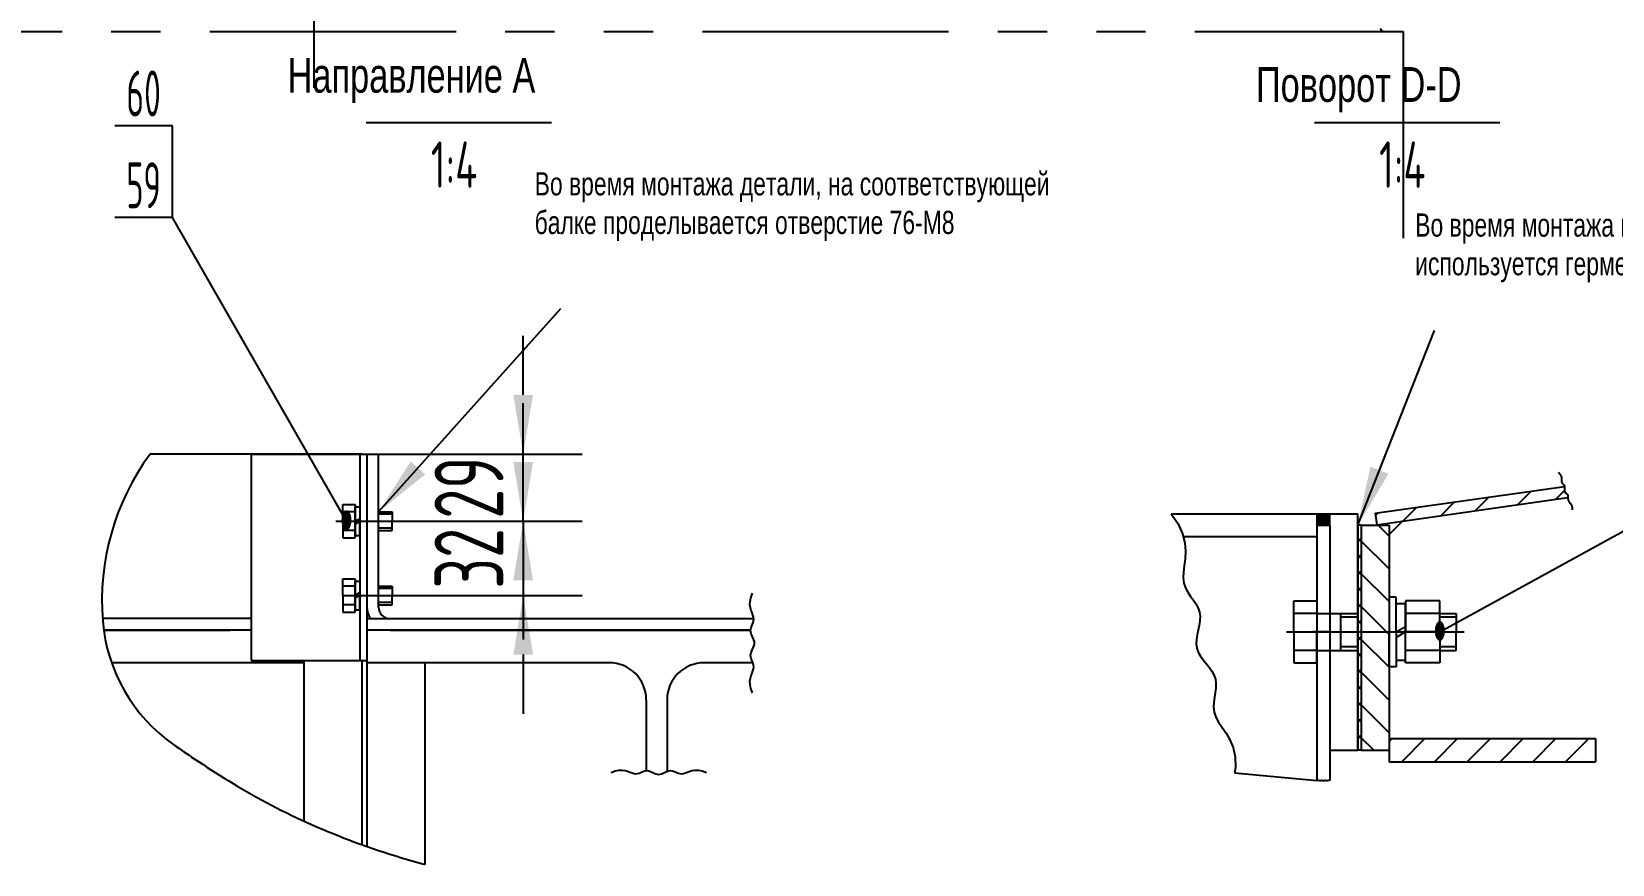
# Model space of a CAD drawing. Header units: millimetres. Extents: x 0 to 35700, y -969 to 25245.
# Drawn here: x 25360 to 32180, y 4849 to 8441 of the extents above; entities that cross this region are included whole.
import ezdxf
from ezdxf.enums import TextEntityAlignment as Align

# ---------------------------------------------------------------- set-up
doc = ezdxf.new("R2010")
doc.units = ezdxf.units.MM
doc.header["$LTSCALE"] = 850
for name, pattern in [('F', [0.75, 0.5, -0.25]), ('G', [2, 1.25, -0.25, 0.25, -0.25]), ('K', [2.5, 1.25, -0.25, 0.25, -0.25, 0.25, -0.25])]:
    doc.linetypes.add(name, pattern=pattern)
for name, color, linetype in [('01', 7, 'Continuous'), ('02', 1, 'Continuous'), ('04', 2, 'F'), ('05', 4, 'G'), ('07', 6, 'K'), ('08', 1, 'Continuous'), ('11', 3, 'Continuous')]:
    doc.layers.add(name, color=color, linetype=linetype)
doc.styles.get("Standard").update_dxf_attribs({"font": 'isocp', "width": 0.707, "bigfont": 'intecad.shx'})
doc.dimstyles.new('INTE', dxfattribs={"dimscale": 85, "dimtxt": 3.5, "dimasz": 3, "dimexe": 3, "dimexo": 0, "dimgap": 1, "dimtad": 1, "dimdec": 0, "dimdsep": 46, "dimtxsty": 'Standard', "dimcen": 0, "dimclrd": 1, "dimclre": 1, "dimclrt": 3, "dimaunit": 1, "dimadec": 0, "dimazin": 0, "dimtfac": 1, "dimtmove": 0, "dimatfit": 0, "dimfxl": 1, "dimarcsym": 0})

# ---------------------------------------------------------------- blocks, each defined once
blk = doc.blocks.new('*D248')
at = {"layer": '08', "color": 1, "lineweight": -2}
for p, q in [((27480.8, 6873.9), (27480.8, 7128.9)), ((26856.6, 6618.9), (27735.8, 6618.9)), ((27480.8, 6328.9), (27480.8, 6618.9)), ((26951.1, 6328.9), (27735.8, 6328.9)), ((27480.8, 6073.9), (27480.8, 5818.9))]:
    blk.add_line(p, q, dxfattribs=at)
at = {"layer": '08', "color": 1}
for points in [[(27438.3, 6873.9), (27523.3, 6873.9), (27480.8, 6618.9)], [(27438.3, 6073.9), (27523.3, 6073.9), (27480.8, 6328.9)]]:
    blk.add_solid(points, dxfattribs=at)
at = {"layer": 'Defpoints', "color": 0}
for p in [(26856.6, 6618.9), (27480.8, 6618.9), (26951.1, 6328.9)]:
    blk.add_point(p, dxfattribs=at)
at = {"layer": '08', "color": 3, "insert": (27247, 6473.9), "char_height": 297.5, "attachment_point": 5, "rotation": 90}
blk.add_mtext('29', dxfattribs=at)
blk = doc.blocks.new('*D249')
at = {"layer": '08', "color": 1, "lineweight": -2}
for p, q in [((27480.8, 6583.9), (27480.8, 6838.9)), ((26951.1, 6328.9), (27735.8, 6328.9)), ((27480.8, 6328.9), (27480.8, 6008.9)), ((26919.2, 6008.9), (27735.8, 6008.9)), ((27480.8, 5753.9), (27480.8, 5498.9))]:
    blk.add_line(p, q, dxfattribs=at)
at = {"layer": '08', "color": 1}
for points in [[(27438.3, 6583.9), (27523.3, 6583.9), (27480.8, 6328.9)], [(27438.3, 5753.9), (27523.3, 5753.9), (27480.8, 6008.9)]]:
    blk.add_solid(points, dxfattribs=at)
at = {"layer": 'Defpoints', "color": 0}
for p in [(26951.1, 6328.9), (26919.2, 6008.9), (27480.8, 6008.9)]:
    blk.add_point(p, dxfattribs=at)
at = {"layer": '08', "color": 3, "insert": (27247, 6168.9), "char_height": 297.5, "attachment_point": 5, "rotation": 90}
blk.add_mtext('32', dxfattribs=at)

msp = doc.modelspace()

# ---------------------------------------------------------------- hatches: boundary and pattern name
at = {"layer": '02', "linetype": 'Continuous'}
h = msp.add_hatch(dxfattribs=at)
h.set_pattern_fill('_USER', color=1, scale=50, angle=315, style=0, double=1, pattern_type=0)
h.set_pattern_definition([(315, (-53904.403, -17864.665), (35.35534, 35.35534), []), (45, (-53904.403, -17864.665), (-35.35534, 35.35534), [])])
h.paths.add_polyline_path([(31096.6, 6311.4), (31081.6, 6311.4), (31081.6, 5851.4), (31096.6, 5851.4)])
h.paths.add_polyline_path([(31096.6, 5851.4), (31081.6, 5851.4), (31081.6, 5341.4), (31096.6, 5341.4)])
h = msp.add_hatch(dxfattribs=at)
h.set_pattern_fill('_USER', color=1, scale=100, angle=315, style=0, pattern_type=0)
h.set_pattern_definition([(315, (21548.15, -31584.31), (70.71068, 70.71068), [])])
h.paths.add_polyline_path([(31216.6, 6311.4), (31096.6, 6311.4), (31096.6, 5341.4), (31216.6, 5341.4)])
h = msp.add_hatch(dxfattribs=at)
h.set_pattern_fill('_USER', color=1, scale=100, angle=45, style=0, pattern_type=0)
h.set_pattern_definition([(45, (21548.15, -31584.31), (-70.71068, 70.71068), [])])
h.paths.add_polyline_path([(31216.6, 5391.4), (31216.6, 5291.4), (32106.6, 5291.4), (32106.6, 5391.4)])
at = {"layer": '07', "linetype": 'K'}
msp.add_hatch(color=6, dxfattribs=at).paths.add_polyline_path([(30905.3, 6361.4), (30905.3, 6311.4), (30961.6, 6311.4), (30961.6, 6361.4)])

# ---------------------------------------------------------------- linework, layer by layer
for p, q in [((31163.6, 6313.9), (31988.3, 6430.6)), ((31274.8, 6329.7), (31216.6, 6271.4)), ((31216.6, 6311.4), (31216.6, 5291.4)), ((31216.6, 5291.4), (32106.6, 5291.4))]:
    msp.add_line(p, q)
at = {"layer": '01'}
for p, q in [((27603.6, 8047.2), (26803.6, 8047.2)), ((31694.6, 8047.2), (30894.6, 8047.2)), ((26306.6, 6618.9), (26806.6, 6618.9)), ((26702.6, 6328.9), (26702.6, 6400.8)), ((26702.6, 6400.8), (26755.6, 6400.8)), ((26755.6, 6368.9), (26702.6, 6368.9)), ((26755.6, 6400.8), (26755.6, 6328.9)), ((26755.6, 6390.4), (26776.6, 6390.4)), ((26755.6, 6328.9), (26755.6, 6390.4)), ((26776.6, 6390.4), (26776.6, 6328.9)), ((26856.6, 6368.9), (26915.6, 6368.9)), ((26915.6, 6368.9), (26915.6, 6328.9)), ((26702.6, 6328.9), (26702.6, 6257)), ((26755.6, 6288.9), (26702.6, 6288.9)), ((26755.6, 6328.9), (26776.6, 6341)), ((26755.6, 6257), (26755.6, 6328.9)), ((26776.6, 6328.9), (26755.6, 6316.7)), ((26755.6, 6328.9), (26755.6, 6267.4)), ((26776.6, 6267.4), (26776.6, 6328.9)), ((26856.6, 6288.9), (26915.6, 6288.9)), ((26915.6, 6288.9), (26915.6, 6328.9)), ((31081.6, 6311.4), (31081.6, 5341.4)), ((31096.6, 6311.4), (31096.6, 5341.4)), ((31096.6, 6311.4), (31216.6, 6311.4)), ((26702.6, 6257), (26755.6, 6257)), ((26755.6, 6267.4), (26776.6, 6267.4)), ((26702.6, 6080.8), (26755.6, 6080.8)), ((26702.6, 6008.9), (26702.6, 6080.8)), ((26755.6, 6080.8), (26755.6, 6008.9)), ((26755.6, 6008.9), (26755.6, 6070.4)), ((26755.6, 6070.4), (26776.6, 6070.4)), ((26776.6, 6070.4), (26776.6, 6008.9)), ((26755.6, 6048.9), (26702.6, 6048.9)), ((26702.6, 6008.9), (26702.6, 5937)), ((26755.6, 6008.9), (26776.6, 6021)), ((26755.6, 6008.9), (26755.6, 5947.4)), ((26776.6, 6008.9), (26755.6, 5996.7)), ((26755.6, 5937), (26755.6, 6008.9)), ((26776.6, 5947.4), (26776.6, 6008.9)), ((26856.6, 6048.9), (26915.6, 6048.9)), ((26915.6, 6048.9), (26915.6, 6008.9)), ((26915.6, 5968.9), (26915.6, 6008.9)), ((26755.6, 5968.9), (26702.6, 5968.9)), ((26702.6, 5937), (26755.6, 5937)), ((26755.6, 5947.4), (26776.6, 5947.4)), ((26856.6, 5968.9), (26915.6, 5968.9)), ((30805.3, 5985.2), (30905.3, 5985.2)), ((30805.3, 5851.4), (30805.3, 5985.2)), ((30905.3, 5985.2), (30905.3, 5851.4)), ((31216.6, 6001.4), (31216.6, 5851.4)), ((31246.6, 6001.4), (31216.6, 6001.4)), ((31246.6, 5851.4), (31246.6, 6001.4)), ((31246.6, 5851.4), (31246.6, 5973.4)), ((31246.6, 5973.4), (31287.6, 5973.4)), ((31435.6, 5985.2), (31287.6, 5985.2)), ((31287.6, 5985.2), (31287.6, 5851.4)), ((31287.6, 5729.4), (31287.6, 5973.4)), ((31435.6, 5851.4), (31435.6, 5985.2)), ((30905.3, 5931.4), (30805.3, 5931.4)), ((30905.3, 5931.4), (31081.6, 5931.4)), ((31007.5, 5931.4), (31007.5, 5771.4)), ((31246.6, 5851.4), (31287.6, 5875.1)), ((31435.6, 5931.4), (31287.6, 5931.4)), ((31435.6, 5931.4), (31505.3, 5931.4)), ((31505.3, 5931.4), (31505.3, 5851.4)), ((30805.3, 5851.4), (30805.3, 5717.7)), ((30905.3, 5717.7), (30905.3, 5851.4)), ((31216.6, 5701.4), (31216.6, 5851.4)), ((31246.6, 5851.4), (31246.6, 5729.4)), ((31246.6, 5851.4), (31246.6, 5701.4)), ((31287.6, 5851.4), (31246.6, 5827.8)), ((31287.6, 5717.7), (31287.6, 5851.4)), ((31435.6, 5851.4), (31435.6, 5717.7)), ((31505.3, 5771.4), (31505.3, 5851.4)), ((30905.3, 5771.4), (30805.3, 5771.4)), ((30905.3, 5771.4), (31081.6, 5771.4)), ((31246.6, 5729.4), (31287.6, 5729.4)), ((31435.6, 5771.4), (31287.6, 5771.4)), ((31435.6, 5771.4), (31505.3, 5771.4)), ((30805.3, 5717.7), (30905.3, 5717.7)), ((31246.6, 5701.4), (31216.6, 5701.4)), ((31435.6, 5717.7), (31287.6, 5717.7)), ((31096.6, 5341.4), (31081.6, 5341.4)), ((31096.6, 5341.4), (31216.6, 5341.4))]:
    msp.add_line(p, q, dxfattribs=at)
at = {"layer": '01', "color": 7, "linetype": 'Continuous'}
for p, q in [((26786.6, 6618.9), (25871, 6618.9)), ((26306.6, 6618.9), (26306.6, 5728.9)), ((26776.6, 6618.9), (26776.6, 5728.9)), ((26806.6, 6618.9), (26856.6, 6618.9)), ((26806.6, 6618.9), (26806.6, 5728.9)), ((26856.6, 5958.9), (26856.6, 6618.9)), ((31156.6, 6363.4), (31973.5, 6479.1)), ((31156.6, 6363.4), (31163.6, 6313.9)), ((31096.6, 6311.4), (31081.6, 6311.4)), ((26306.6, 5908.9), (25666.3, 5908.9)), ((26806.6, 5908.9), (28475.2, 5908.9)), ((26806.6, 5908.9), (26806.6, 5718.9)), ((26306.6, 5858.9), (25671.5, 5858.9)), ((25671.5, 5858.9), (26216.6, 5858.9)), ((28462, 5858.9), (26806.6, 5858.9)), ((26906.6, 5858.9), (28462, 5858.9)), ((26306.6, 5728.9), (26806.6, 5728.9)), ((26536.6, 5034.9), (26536.6, 5728.9)), ((26536.6, 5034.9), (26536.6, 5728.9)), ((26786.6, 4933.4), (26786.6, 5728.9)), ((26536.6, 5718.9), (25705.1, 5718.9)), ((26536.6, 5034.9), (26536.6, 5718.9)), ((26806.6, 5718.9), (26806.6, 4926.3)), ((27851.6, 5718.9), (26806.6, 5718.9)), ((27056.6, 5718.9), (26936.6, 5718.9)), ((27056.6, 5718.9), (27056.6, 4848.9)), ((28471.2, 5718.9), (28261.6, 5718.9)), ((26806.6, 5588.9), (26806.6, 4926.3)), ((28011.6, 5558.9), (28011.6, 5252.8)), ((28101.6, 5558.9), (28101.6, 5249.5)), ((31216.6, 5391.4), (32106.6, 5391.4)), ((32106.6, 5391.4), (32106.6, 5291.4))]:
    msp.add_line(p, q, dxfattribs=at)
for centre, radius, start, end in [((31195.3, 8456.3), 15.5, 180, 270), ((26906.6, 5958.9), 100, 180, 210), ((26906.6, 5958.9), 50, 180, 270), ((27851.6, 5558.9), 160, 0, 90), ((28261.6, 5558.9), 160, 90, 180)]:
    msp.add_arc(centre, radius, start, end, dxfattribs=at)
at = {"layer": '02'}
for p, q in [((25967.2, 8035.1), (25719.2, 8035.1)), ((25967.2, 7639.1), (25967.2, 8035.1)), ((25967.2, 7639.1), (25719.2, 7639.1)), ((26718.4, 6328.9), (25967.2, 7639.1)), ((31435.6, 5851.4), (33090.8, 6761.7)), ((26915.6, 6358.9), (26856.6, 6358.9)), ((26915.6, 6298.9), (26856.6, 6298.9)), ((26915.6, 6038.9), (26856.6, 6038.9)), ((26915.6, 5978.9), (26856.6, 5978.9)), ((31081.6, 5915.4), (31007.5, 5915.4)), ((31505.3, 5915.4), (31435.6, 5915.4)), ((31081.6, 5787.4), (31007.5, 5787.4)), ((31505.3, 5787.4), (31435.6, 5787.4))]:
    msp.add_line(p, q, dxfattribs=at)
at = {"layer": '02', "color": 1, "linetype": 'Continuous'}
for p, q in [((31440.7, 6353.1), (31499.5, 6412)), ((31590.4, 6376.5), (31649.3, 6435.3)), ((31770.1, 6399.8), (31829, 6458.6)), ((31934.9, 6423.1), (31973.2, 6461.4)), ((31158, 6353.3), (31170, 6365.3)), ((31275.9, 6329.8), (31334.8, 6388.7))]:
    msp.add_line(p, q, dxfattribs=at)
at = {"layer": '02'}
msp.add_lwpolyline([(25871, 6618.9, 0.180395), (25667.1, 5898.5, 0.2233), (25973, 5364.9, 0.011077), (26151.5, 5245.7, 0.012889), (26309.7, 5150.8, 0.03272), (26660.6, 4981.5, 0.030522), (27056.6, 4848.9)], format="xyb", dxfattribs=at)
for points in [[(31948.1, 6539.9), (31953.4, 6533.8), (31957, 6528), (31959.1, 6522.5), (31960.1, 6517.4), (31960.3, 6512.6), (31960.3, 6508.3), (31960.2, 6504.3), (31960.4, 6500.7), (31961.2, 6497.5), (31962.6, 6494.7), (31964.4, 6492.2), (31966.4, 6489.8), (31968.4, 6487.5), (31970.3, 6485.3), (31971.9, 6483), (31973.1, 6480.6), (31973.7, 6478), (31973.9, 6475.2), (31973.8, 6472.3), (31973.5, 6469.4), (31973.2, 6466.4), (31973.1, 6463.5), (31973.3, 6460.8), (31973.9, 6458.1), (31975.1, 6455.7), (31976.7, 6453.5), (31978.7, 6451.3), (31980.7, 6449.2), (31982.8, 6447.1), (31984.8, 6445), (31986.4, 6442.7), (31987.6, 6440.3), (31988.2, 6437.7), (31988.4, 6434.9), (31988.4, 6432), (31988.3, 6428.9), (31988.3, 6425.9), (31988.5, 6422.8), (31989.3, 6419.7), (31990.6, 6416.7), (31992.7, 6413.8), (31995.3, 6410.8), (31998.2, 6407.5), (32001, 6403.7), (32003.5, 6399.1), (32005.4, 6393.5), (32006.4, 6386.8), (32006.1, 6378.7)], [(30275.9, 6361.4), (30306.3, 6317.3), (30325.9, 6274.8), (30336, 6235.6), (30338.9, 6199.6), (30337, 6166.7), (30333, 6136.6), (30329.1, 6109.3), (30327.9, 6084.5), (30331.3, 6062.1), (30338.6, 6041.7), (30348.6, 6022.8), (30360.3, 6005), (30372.4, 5988), (30383.7, 5971.1), (30393, 5954.2), (30399.2, 5936.6), (30401.5, 5918.1), (30400.5, 5898.9), (30397.3, 5879.1), (30393.1, 5859.1), (30388.9, 5839.1), (30385.7, 5819.4), (30384.7, 5800.1), (30387, 5781.7), (30393.2, 5764.1), (30402.7, 5747.3), (30414.3, 5731.1), (30427, 5715), (30439.7, 5699), (30451.3, 5682.7), (30460.8, 5666), (30467, 5648.4), (30469.3, 5629.9), (30468.5, 5610.6), (30465.9, 5590.5), (30462.7, 5569.8), (30460.2, 5548.7), (30459.6, 5527.3), (30462.1, 5505.7), (30469.1, 5484.2), (30481.2, 5462.6), (30496.9, 5439.8), (30513.9, 5414.8), (30530.2, 5386.1), (30543.7, 5352.6), (30552.2, 5313.1), (30553.5, 5266.2), (30550.2, 5243.2)], [(28470.4, 5589.1), (28463, 5608), (28459.6, 5624.7), (28459.3, 5639.3), (28461.3, 5652.2), (28464.7, 5663.7), (28468.6, 5673.9), (28472.2, 5683.3), (28474.7, 5691.9), (28475.4, 5700.1), (28474.5, 5707.9), (28472.5, 5715.4), (28469.9, 5722.6), (28467, 5729.6), (28464.5, 5736.5), (28462.6, 5743.3), (28461.8, 5750), (28462.6, 5756.7), (28464.5, 5763.4), (28467.3, 5770.1), (28470.4, 5776.8), (28473.6, 5783.5), (28476.3, 5790.2), (28478.3, 5796.9), (28479, 5803.6), (28478.3, 5810.3), (28476.3, 5817), (28473.6, 5823.7), (28470.4, 5830.4), (28467.3, 5837.1), (28464.5, 5843.8), (28462.6, 5850.5), (28461.8, 5857.2), (28462.6, 5863.9), (28464.5, 5870.6), (28467, 5877.5), (28469.9, 5884.5), (28472.5, 5891.8), (28474.5, 5899.3), (28475.4, 5907.1), (28474.7, 5915.3), (28472.2, 5923.9), (28468.6, 5933.2), (28464.7, 5943.4), (28461.3, 5954.9), (28459.3, 5967.8), (28459.6, 5982.5), (28463, 5999.1), (28470.4, 6018)], [(27860.1, 5244.8), (27878.2, 5251.9), (27894.1, 5255.2), (27908.2, 5255.5), (27920.5, 5253.6), (27931.5, 5250.3), (27941.3, 5246.6), (27950.3, 5243.1), (27958.5, 5240.7), (27966.4, 5240.1), (27973.9, 5240.9), (27981, 5242.8), (27988, 5245.4), (27994.7, 5248.1), (28001.3, 5250.6), (28007.8, 5252.4), (28014.2, 5253.1), (28020.6, 5252.4), (28027, 5250.5), (28033.4, 5247.9), (28039.9, 5244.8), (28046.3, 5241.8), (28052.7, 5239.2), (28059.1, 5237.3), (28065.5, 5236.6), (28072, 5237.3), (28078.4, 5239.2), (28084.8, 5241.8), (28091.2, 5244.8), (28097.6, 5247.9), (28104.1, 5250.5), (28110.5, 5252.4), (28116.9, 5253.1), (28123.3, 5252.4), (28129.8, 5250.6), (28136.4, 5248.1), (28143.1, 5245.4), (28150.1, 5242.8), (28157.2, 5240.9), (28164.7, 5240.1), (28172.6, 5240.7), (28180.8, 5243.1), (28189.7, 5246.6), (28199.6, 5250.3), (28210.5, 5253.6), (28222.9, 5255.5), (28237, 5255.2), (28252.9, 5251.9), (28271, 5244.8)]]:
    msp.add_lwpolyline(points, dxfattribs=at)
at = {"layer": '05', "color": 4, "linetype": 'G'}
for p, q in [((26577.8, 12436.8), (26577.8, 8197.9)), ((26701.4, 6328.9), (26919.2, 6328.9)), ((26701.4, 6008.9), (26919.2, 6008.9)), ((26701.4, 6008.9), (26919.2, 6008.9))]:
    msp.add_line(p, q, dxfattribs=at)
at = {"layer": '05'}
for p, q in [((26671.9, 6328.9), (26951.1, 6328.9)), ((26734.6, 6328.9), (26797.5, 6328.9)), ((26734.6, 6008.9), (26797.5, 6008.9)), ((30774.7, 5851.4), (31540.8, 5851.4)), ((30955.9, 5851.4), (30887.2, 5851.4)), ((31446.1, 5851.4), (31277.1, 5851.4))]:
    msp.add_line(p, q, dxfattribs=at)
at = {"layer": '07', "color": 6, "linetype": 'K'}
for p, q in [((21878.8, 8440.8), (31276.8, 8440.8)), ((31276.8, 8440.8), (31276.8, 7549.8)), ((30275.9, 6361.4), (30905.3, 6361.4)), ((30905.3, 6361.4), (30905.3, 6261.4)), ((30905.3, 6361.4), (31081.6, 6361.4)), ((30961.6, 6311.4), (30961.6, 6361.4)), ((31081.6, 5341.4), (31081.6, 6361.4)), ((30905.3, 6311.4), (30961.6, 6311.4)), ((30961.6, 6311.4), (30961.6, 5851.4)), ((30905.3, 6261.4), (30329.4, 6261.4)), ((30905.3, 6261.4), (30905.3, 5210.7)), ((30961.6, 5851.4), (30961.6, 5210.7)), ((30961.6, 5341.4), (31081.6, 5341.4)), ((30550.2, 5243.2), (30905.3, 5210.7))]:
    msp.add_line(p, q, dxfattribs=at)
msp.add_lwpolyline([(30905.3, 5210.7), (30907.8, 5211.7), (30910, 5212.2), (30911.9, 5212.2), (30913.6, 5211.9), (30915.1, 5211.5), (30916.5, 5211), (30917.7, 5210.5), (30918.8, 5210.2), (30919.9, 5210.1), (30920.9, 5210.2), (30921.9, 5210.5), (30922.9, 5210.8), (30923.8, 5211.2), (30924.7, 5211.5), (30925.6, 5211.8), (30926.4, 5211.9), (30927.3, 5211.8), (30928.2, 5211.5), (30929.1, 5211.2), (30930, 5210.7), (30930.8, 5210.3), (30931.7, 5210), (30932.6, 5209.7), (30933.5, 5209.6), (30934.4, 5209.7), (30935.2, 5210), (30936.1, 5210.3), (30937, 5210.7), (30937.9, 5211.2), (30938.7, 5211.5), (30939.6, 5211.8), (30940.5, 5211.9), (30941.4, 5211.8), (30942.3, 5211.5), (30943.2, 5211.2), (30944.1, 5210.8), (30945, 5210.5), (30946, 5210.2), (30947.1, 5210.1), (30948.1, 5210.2), (30949.3, 5210.5), (30950.5, 5211), (30951.8, 5211.5), (30953.3, 5211.9), (30955, 5212.2), (30956.9, 5212.2), (30959.1, 5211.7), (30961.6, 5210.7)], dxfattribs=at)

# ---------------------------------------------------------------- texts
at = {"layer": '02', "width": 0.605172}
for p, p2 in [((26694.4, 6288.9), (26742.4, 6288.9)), ((31411.6, 5811.4), (31459.6, 5811.4))]:
    msp.add_text('●', height=80, dxfattribs=at).set_placement(p, p2, align=Align.FIT)
at = {"layer": '04', "attachment_point": 1}
for s, insert, char_height in [('{\\fArial|b0|i0|c204|p34;\\C3;Направление А}', (26464.5, 8327.5), 150), ('{\\fArial|b0|i0|c204|p34;\\C3;Поворот \\fArial|b0|i0|c0|p34;D-D}', (30642.2, 8287.8), 150), ('{\\fArial|b0|i0|c204|p34;\\C3;Во время монтажа детали, на соответствующей\\Pбалке проделывается отверстие 76-М8}', (27530.3, 7834.5), 100), ('{\\fArial|b0|i0|c204|p34;\\C3;Во время монтажа на площадке\\Pиспользуется герметичный клей}', (31329.3, 7656.5), 100)]:
    msp.add_mtext(s, dxfattribs=dict(at, insert=insert, char_height=char_height))
at = {"layer": '11'}
for s, width, p, p2 in [('60', 0.600864, (25768.8, 8075.1), (25917.6, 8075.1)), ('59', 0.568672, (25768.8, 7679.1), (25917.6, 7679.1))]:
    msp.add_text(s, height=197.99, dxfattribs=dict(at, width=width)).set_placement(p, p2, align=Align.FIT)
at = {"layer": '11', "width": 0.707}
for p in [(27182.6, 7767.2), (31273.6, 7767.2)]:
    msp.add_text('1:4', height=200, dxfattribs=at).set_placement(p, align=Align.CENTER)

# ---------------------------------------------------------------- dimensions: what is measured, and where the dimension line sits
at = {"layer": '08'}
for base, p2, text, picture, middle in [((27480.8, 6618.9), (26856.6, 6618.9), '29', '*D248', (27480.8, 6473.9)), ((27480.8, 6008.9), (26919.2, 6008.9), '32', '*D249', (27480.8, 6168.9))]:
    dim = msp.add_linear_dim(base=base, p1=(26951.1, 6328.9), p2=p2, angle=90, text=text, dimstyle='INTE', dxfattribs=at)
    dim.commit()
    dim.dimension.update_dxf_attribs({"geometry": picture, "text_midpoint": middle, "dimtype": 160})

# ---------------------------------------------------------------- leaders
at = {"layer": '01'}
for points in [[(26856.6, 6368.9), (27643.8, 7246.7)], [(31081.6, 6311.4), (31412.6, 7151.7)]]:
    msp.add_leader(points, dimstyle='INTE', dxfattribs=at)

doc.saveas('drawing.dxf')
